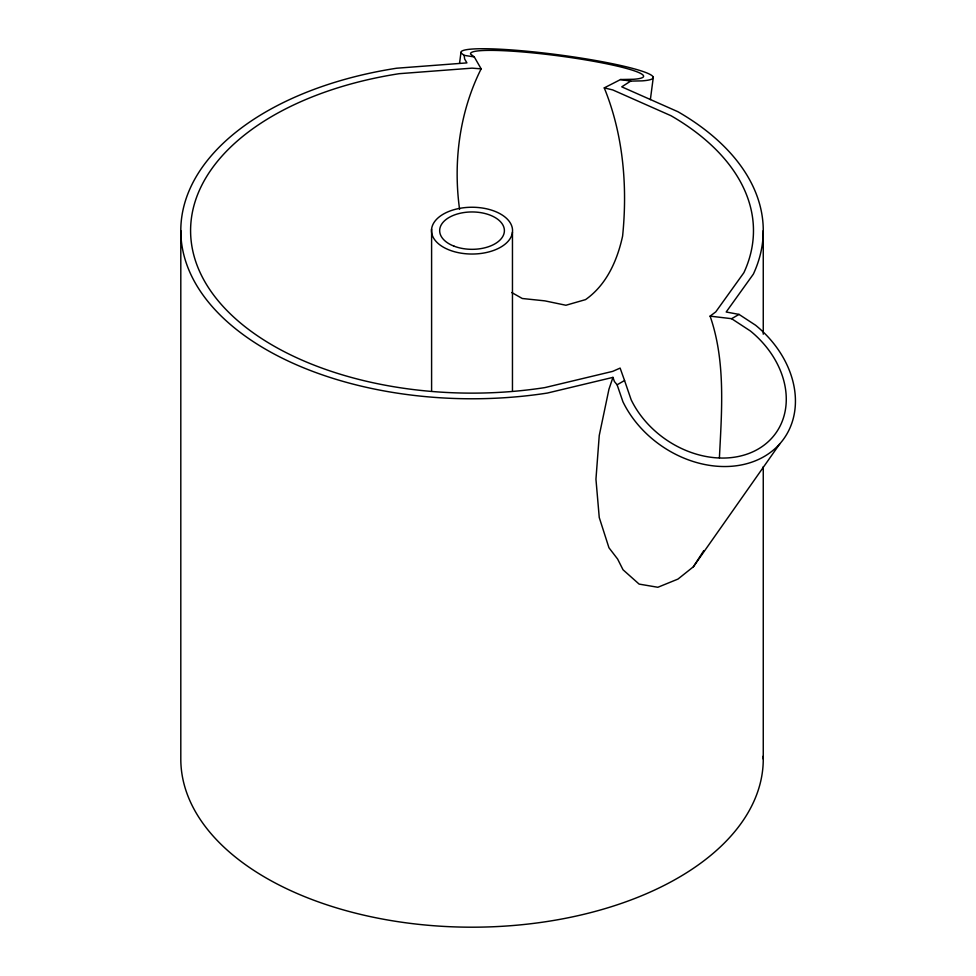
<?xml version="1.0" encoding="UTF-8"?>
<svg xmlns="http://www.w3.org/2000/svg" width="976" height="976" viewBox="0 0 976 976"><rect width="100%" height="100%" fill="white"/><g stroke="black" fill="none" stroke-linecap="round" stroke-linejoin="round"><path stroke-width="1.46" d="M719.41 457.756C721.728 410.859 725.827 361.242 710.101 316.139L715.762 311.881L743.883 272.694A281.442 162.492 0 0 0 671.037 115.741L612.745 89.926L604.254 87.889C623.286 134.468 627.666 186.392 622.603 236.094C617.296 260.446 606.584 284.846 585.539 299.62L565.921 305.256L544.876 300.864L522.282 298.497L511.753 292.544M459.55 63.306L460.916 52.85A97.075 10.26 7.5 0 1 578.878 57.73A97.075 10.26 7.5 0 1 642.062 80.874L630.691 81.106L620.541 79.544L604.254 87.889M650.37 99.625L653.322 77.128M460.916 52.85L464.125 55.339L464.649 58.999L466.918 62.891L396.659 68.222A291.226 168.14 0 0 0 190.723 274.158A291.226 168.14 0 0 0 547.402 393.047L612.965 377.37L608.951 389.229L599.252 435.467L595.946 479.216L599.252 517.524L608.951 547.756L617.649 559.089L623.03 569.777L639.121 584.099L657.861 587.271L677.966 579.085L693.387 566.763L779.812 443.799M620.541 79.544L633.497 79.276A87.291 9.223 7.5 0 0 576.682 58.462A87.291 9.223 7.5 0 0 470.615 54.083L474.275 56.913L481.144 68.845C459.562 111.898 453.023 161.931 459.586 209.389M693.387 566.763L703.769 550.659M630.691 81.106L621.736 86.84L677.966 111.74A291.226 168.14 0 0 1 753.338 274.158L726.181 312.003L739.039 314.406L755.546 325.203A97.075 76.567 35.1 0 1 764.074 456.585A97.075 76.567 35.1 0 1 622.932 401.77L617.113 384.8L614.392 381.482L612.965 377.37M617.113 384.8L624.542 380.506L620.126 368.086L612.745 371.356L544.876 387.594A281.442 162.492 0 0 1 200.178 272.694A281.442 162.492 0 0 1 399.184 73.688L472.03 68.149L481.144 68.845M710.101 316.139L731.61 318.688L739.039 314.406M464.125 55.339L474.275 56.913M731.61 318.688L750.41 330.998A87.291 68.845 35.1 0 1 758.084 449.119A87.291 68.845 35.1 0 1 631.179 399.831L624.542 380.506M763.256 230.641L763.256 334.195M763.256 466.674L763.256 759.06M512.461 232.178A40.516 23.387 0 0 1 449.509 250.088A40.516 23.387 0 0 1 454.121 209.657A40.516 23.387 0 0 1 512.461 232.178L512.461 390.595M431.599 229.104L431.599 390.571M180.804 230.641L180.804 759.06A291.226 168.14 0 0 0 474.543 927.188A291.226 168.14 0 0 0 763.22 756.156M454.047 246.172A32.354 18.678 0 0 0 504.324 231.861A32.354 18.678 0 0 0 457.732 213.878A32.354 18.678 0 0 0 454.047 246.172"/></g></svg>
